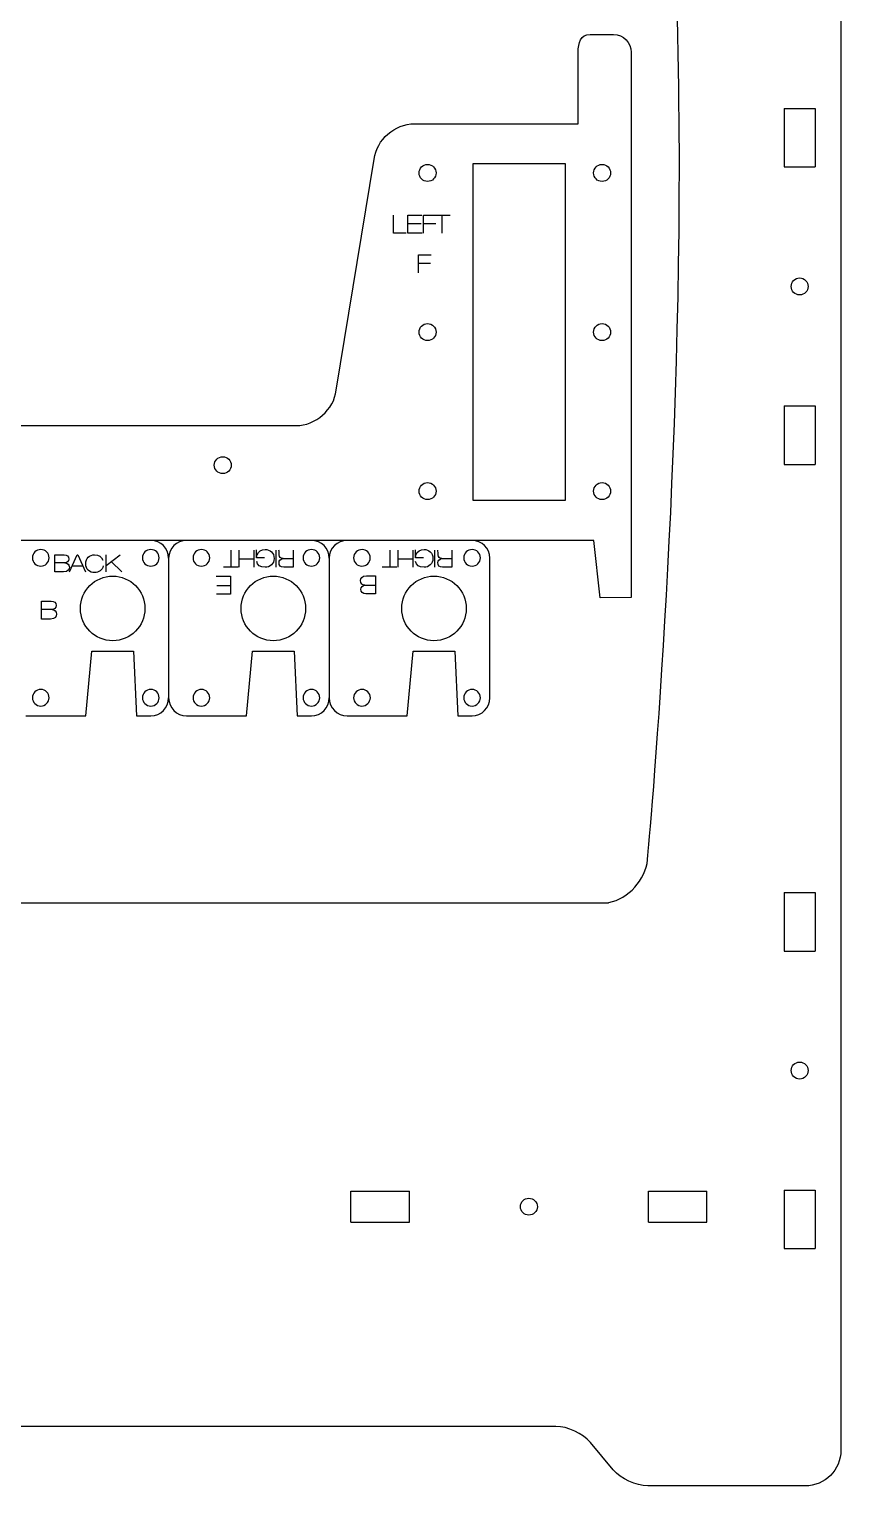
# Model space of a CAD drawing. Header units: millimetres. Extents: x -1145 to -73, y -501 to -113.
# Drawn here: x -209.6 to -73.1, y -500.6 to -255.9 of the extents above; entities that cross this region are included whole.
import ezdxf

# ---------------------------------------------------------------- set-up
doc = ezdxf.new("R2010")
doc.units = ezdxf.units.MM
doc.layers.add('CUTS', color=1, linetype='Continuous', true_color=0xff0000)
doc.layers.add('TEXT', color=5, linetype='Continuous', true_color=0x0000ff)

msp = doc.modelspace()

# ---------------------------------------------------------------- linework, layer by layer
at = {"layer": 'CUTS', "color": 1, "lineweight": 25, "true_color": 0xff0000}
for p, q in [((-82.67, -269.18), (-77.47, -269.18)), ((-82.67, -269.18), (-82.67, -279.02)), ((-77.47, -269.18), (-77.47, -279.02)), ((-82.67, -279.02), (-77.47, -279.02)), ((-82.67, -319.18), (-77.47, -319.18)), ((-82.67, -319.18), (-82.67, -329.02)), ((-77.47, -319.18), (-77.47, -329.02)), ((-82.67, -329.02), (-77.47, -329.02)), ((-82.67, -400.9), (-77.47, -400.9)), ((-82.67, -400.9), (-82.67, -410.75)), ((-77.47, -400.9), (-77.47, -410.75)), ((-82.67, -410.75), (-77.47, -410.75)), ((-155.5, -456.3), (-155.5, -451.1)), ((-155.5, -451.1), (-145.65, -451.1)), ((-145.65, -456.3), (-145.65, -451.1)), ((-105.5, -456.3), (-105.5, -451.1)), ((-105.5, -451.1), (-95.65, -451.1)), ((-95.65, -456.3), (-95.65, -451.1)), ((-82.67, -450.9), (-77.47, -450.9)), ((-82.67, -450.9), (-82.67, -460.75)), ((-77.47, -450.9), (-77.47, -460.75)), ((-155.5, -456.3), (-145.65, -456.3)), ((-105.5, -456.3), (-95.65, -456.3)), ((-82.67, -460.75), (-77.47, -460.75))]:
    msp.add_line(p, q, dxfattribs=at)
for points in [[(-73.14, -128.58), (-73.14, -494.6)], [(-115.29, -256.77), (-111.37, -256.77)], [(-144.82, -271.77), (-117.29, -271.77), (-117.29, -259.77)], [(-108.37, -259.77), (-108.37, -274.77), (-108.37, -274.76)], [(-108.37, -274.76), (-108.37, -351.38), (-113.58, -351.39), (-114.68, -341.76), (-362.93, -341.76), (-366.1, -341.76)], [(-157.95, -316.53), (-151.59, -277.72)], [(-134.92, -278.46), (-119.47, -278.46), (-119.47, -335.06), (-134.92, -335.06), (-134.92, -278.46), (-134.92, -278.46)], [(-376.1, -332.12), (-376.1, -322.48), (-164.72, -322.48)], [(-186.13, -344.76), (-186.13, -368.23)], [(-159.14, -344.76), (-159.14, -368.23)], [(-132.14, -368.23), (-132.14, -344.76)], [(-210.13, -371.23), (-200.03, -371.23), (-199.03, -360.38), (-192.03, -360.38), (-192.03, -360.38), (-191.53, -371.23), (-189.13, -371.23)], [(-183.13, -371.23), (-173.04, -371.23), (-172.04, -360.38), (-165.03, -360.38), (-165.03, -360.38), (-164.53, -371.23), (-162.14, -371.23)], [(-156.14, -371.23), (-146.04, -371.23), (-145.04, -360.38), (-138.04, -360.38), (-138.04, -360.38), (-137.54, -371.23), (-135.14, -371.23)], [(-370.99, -402.65), (-112.19, -402.65), (-112.12, -402.59), (-112.12, -402.59)], [(-121.04, -490.6), (-382.34, -490.6)], [(-111.39, -497.9), (-115.25, -493.3)], [(-79.15, -500.6), (-105.6, -500.6)]]:
    msp.add_lwpolyline(points, dxfattribs=at)
for points in [[(-100.29, -278.66), (-100.29, -253.61), (-102.02, -207.51), (-102.02, -207.51)], [(-117.29, -259.77), (-117.29, -258.12), (-116.94, -256.77), (-115.29, -256.77)], [(-111.37, -256.77), (-109.72, -256.77), (-108.37, -258.12), (-108.37, -259.77)], [(-151.59, -277.72), (-151.17, -274.44), (-148.12, -271.77), (-144.82, -271.77)], [(-144.03, -280.04), (-144.03, -279.25), (-143.39, -278.61), (-142.6, -278.61)], [(-142.6, -278.61), (-141.82, -278.61), (-141.18, -279.25), (-141.18, -280.04)], [(-114.71, -280.04), (-114.71, -279.25), (-114.08, -278.61), (-113.29, -278.61)], [(-113.29, -278.61), (-112.5, -278.61), (-111.86, -279.25), (-111.86, -280.04)], [(-105.64, -395.41), (-105.64, -395.41), (-100.29, -338.42), (-100.29, -278.66)], [(-142.6, -281.46), (-143.39, -281.46), (-144.03, -280.83), (-144.03, -280.04)], [(-141.18, -280.04), (-141.18, -280.83), (-141.82, -281.46), (-142.6, -281.46)], [(-113.29, -281.46), (-114.08, -281.46), (-114.71, -280.83), (-114.71, -280.04)], [(-111.86, -280.04), (-111.86, -280.83), (-112.5, -281.46), (-113.29, -281.46)], [(-81.5, -299.1), (-81.5, -298.31), (-80.86, -297.68), (-80.07, -297.68)], [(-80.07, -297.68), (-79.29, -297.68), (-78.65, -298.31), (-78.65, -299.1)], [(-80.07, -300.52), (-80.86, -300.52), (-81.5, -299.89), (-81.5, -299.1)], [(-78.65, -299.1), (-78.65, -299.89), (-79.29, -300.52), (-80.07, -300.52)], [(-144.03, -306.76), (-144.03, -305.98), (-143.39, -305.34), (-142.6, -305.34)], [(-142.6, -305.34), (-141.82, -305.34), (-141.18, -305.98), (-141.18, -306.76)], [(-114.71, -306.76), (-114.71, -305.98), (-114.08, -305.34), (-113.29, -305.34)], [(-113.29, -305.34), (-112.5, -305.34), (-111.86, -305.98), (-111.86, -306.76)], [(-142.6, -308.19), (-143.39, -308.19), (-144.03, -307.55), (-144.03, -306.76)], [(-141.18, -306.76), (-141.18, -307.55), (-141.82, -308.19), (-142.6, -308.19)], [(-113.29, -308.19), (-114.08, -308.19), (-114.71, -307.55), (-114.71, -306.76)], [(-111.86, -306.76), (-111.86, -307.55), (-112.5, -308.19), (-113.29, -308.19)], [(-164.72, -322.48), (-161.42, -322.48), (-158.37, -319.81), (-157.95, -316.53)], [(-178.47, -329.12), (-178.47, -328.34), (-177.83, -327.7), (-177.04, -327.7)], [(-177.04, -327.7), (-176.26, -327.7), (-175.62, -328.34), (-175.62, -329.12)], [(-177.04, -330.55), (-177.83, -330.55), (-178.47, -329.91), (-178.47, -329.12)], [(-175.62, -329.12), (-175.62, -329.91), (-176.26, -330.55), (-177.04, -330.55)], [(-144.03, -333.49), (-144.03, -332.7), (-143.39, -332.06), (-142.6, -332.06)], [(-142.6, -332.06), (-141.82, -332.06), (-141.18, -332.7), (-141.18, -333.49)], [(-114.71, -333.49), (-114.71, -332.7), (-114.08, -332.06), (-113.29, -332.06)], [(-113.29, -332.06), (-112.5, -332.06), (-111.86, -332.7), (-111.86, -333.49)], [(-142.6, -334.91), (-143.39, -334.91), (-144.03, -334.27), (-144.03, -333.49)], [(-141.18, -333.49), (-141.18, -334.27), (-141.82, -334.91), (-142.6, -334.91)], [(-113.29, -334.91), (-114.08, -334.91), (-114.71, -334.27), (-114.71, -333.49)], [(-111.86, -333.49), (-111.86, -334.27), (-112.5, -334.91), (-113.29, -334.91)], [(-186.13, -344.76), (-186.13, -343.11), (-187.48, -341.76), (-189.13, -341.76)], [(-183.13, -341.76), (-184.79, -341.76), (-186.13, -343.11), (-186.13, -344.76)], [(-159.14, -344.76), (-159.14, -343.11), (-160.48, -341.76), (-162.14, -341.76)], [(-156.14, -341.76), (-157.79, -341.76), (-159.14, -343.11), (-159.14, -344.76)], [(-132.14, -344.76), (-132.14, -343.11), (-133.48, -341.76), (-135.14, -341.76)], [(-207.62, -343.3), (-208.4, -343.29), (-209.03, -343.92), (-209.03, -344.69)], [(-209.03, -344.69), (-209.03, -345.46), (-208.41, -346.09), (-207.63, -346.09)], [(-207.63, -346.09), (-206.86, -346.1), (-206.23, -345.47), (-206.23, -344.7)], [(-206.23, -344.7), (-206.22, -343.93), (-206.85, -343.3), (-207.62, -343.3)], [(-189.13, -343.3), (-189.9, -343.29), (-190.53, -343.92), (-190.53, -344.69)], [(-190.53, -344.69), (-190.53, -345.46), (-189.91, -346.09), (-189.14, -346.09)], [(-189.14, -346.09), (-188.36, -346.1), (-187.73, -345.47), (-187.73, -344.7)], [(-187.73, -344.7), (-187.73, -343.93), (-188.35, -343.3), (-189.13, -343.3)], [(-182.03, -344.69), (-182.04, -345.46), (-181.41, -346.09), (-180.64, -346.09)], [(-180.63, -343.3), (-181.4, -343.29), (-182.03, -343.92), (-182.03, -344.69)], [(-180.64, -346.09), (-179.86, -346.1), (-179.23, -345.47), (-179.23, -344.7)], [(-179.23, -344.7), (-179.23, -343.93), (-179.85, -343.3), (-180.63, -343.3)], [(-163.53, -344.69), (-163.54, -345.46), (-162.91, -346.09), (-162.14, -346.09)], [(-162.13, -343.3), (-162.9, -343.29), (-163.53, -343.92), (-163.53, -344.69)], [(-162.14, -346.09), (-161.37, -346.1), (-160.74, -345.47), (-160.74, -344.7)], [(-160.74, -344.7), (-160.73, -343.93), (-161.36, -343.3), (-162.13, -343.3)], [(-153.63, -343.3), (-154.4, -343.29), (-155.03, -343.92), (-155.04, -344.69)], [(-155.04, -344.69), (-155.04, -345.46), (-154.41, -346.09), (-153.64, -346.09)], [(-153.64, -346.09), (-152.87, -346.1), (-152.24, -345.47), (-152.24, -344.7)], [(-152.24, -344.7), (-152.23, -343.93), (-152.86, -343.3), (-153.63, -343.3)], [(-135.13, -343.3), (-135.91, -343.29), (-136.54, -343.92), (-136.54, -344.69)], [(-136.54, -344.69), (-136.54, -345.46), (-135.92, -346.09), (-135.14, -346.09)], [(-135.14, -346.09), (-134.37, -346.1), (-133.74, -345.47), (-133.74, -344.7)], [(-133.74, -344.7), (-133.74, -343.93), (-134.36, -343.3), (-135.13, -343.3)], [(-200.96, -353.19), (-200.96, -350.2), (-198.53, -347.77), (-195.53, -347.77)], [(-195.53, -347.77), (-192.53, -347.77), (-190.11, -350.2), (-190.11, -353.19)], [(-173.96, -353.19), (-173.96, -350.2), (-171.53, -347.77), (-168.53, -347.77)], [(-168.53, -347.77), (-165.54, -347.77), (-163.11, -350.2), (-163.11, -353.19)], [(-146.96, -353.19), (-146.96, -350.2), (-144.53, -347.77), (-141.54, -347.77)], [(-141.54, -347.77), (-138.54, -347.77), (-136.11, -350.2), (-136.11, -353.19)], [(-195.53, -358.62), (-198.53, -358.62), (-200.96, -356.19), (-200.96, -353.19)], [(-190.11, -353.19), (-190.11, -356.19), (-192.53, -358.62), (-195.53, -358.62)], [(-168.53, -358.62), (-171.53, -358.62), (-173.96, -356.19), (-173.96, -353.19)], [(-163.11, -353.19), (-163.11, -356.19), (-165.54, -358.62), (-168.53, -358.62)], [(-141.54, -358.62), (-144.53, -358.62), (-146.96, -356.19), (-146.96, -353.19)], [(-136.11, -353.19), (-136.11, -356.19), (-138.54, -358.62), (-141.54, -358.62)], [(-207.62, -366.8), (-208.4, -366.79), (-209.03, -367.42), (-209.03, -368.19)], [(-206.23, -368.2), (-206.22, -367.43), (-206.85, -366.8), (-207.62, -366.8)], [(-189.13, -366.8), (-189.9, -366.79), (-190.53, -367.42), (-190.53, -368.19)], [(-187.73, -368.2), (-187.73, -367.43), (-188.35, -366.8), (-189.13, -366.8)], [(-180.63, -366.8), (-181.4, -366.79), (-182.03, -367.42), (-182.03, -368.19)], [(-179.23, -368.2), (-179.23, -367.43), (-179.85, -366.8), (-180.63, -366.8)], [(-162.13, -366.8), (-162.9, -366.79), (-163.53, -367.42), (-163.53, -368.19)], [(-160.74, -368.2), (-160.73, -367.43), (-161.36, -366.8), (-162.13, -366.8)], [(-153.63, -366.8), (-154.4, -366.79), (-155.03, -367.42), (-155.04, -368.19)], [(-152.23, -368.2), (-152.23, -367.43), (-152.86, -366.8), (-153.63, -366.8)], [(-135.13, -366.8), (-135.91, -366.79), (-136.54, -367.42), (-136.54, -368.19)], [(-133.74, -368.2), (-133.74, -367.43), (-134.36, -366.8), (-135.13, -366.8)], [(-209.03, -368.19), (-209.03, -368.96), (-208.41, -369.59), (-207.63, -369.59)], [(-207.63, -369.59), (-206.86, -369.6), (-206.23, -368.97), (-206.23, -368.2)], [(-190.53, -368.19), (-190.53, -368.96), (-189.91, -369.59), (-189.14, -369.59)], [(-189.14, -369.59), (-188.36, -369.6), (-187.73, -368.97), (-187.73, -368.2)], [(-189.13, -371.23), (-187.48, -371.23), (-186.13, -369.89), (-186.13, -368.23)], [(-186.13, -368.23), (-186.13, -369.89), (-184.79, -371.23), (-183.13, -371.23)], [(-182.03, -368.19), (-182.04, -368.96), (-181.41, -369.59), (-180.64, -369.59)], [(-180.64, -369.59), (-179.86, -369.6), (-179.23, -368.97), (-179.23, -368.2)], [(-163.53, -368.19), (-163.54, -368.96), (-162.91, -369.59), (-162.14, -369.59)], [(-162.14, -369.59), (-161.37, -369.6), (-160.74, -368.97), (-160.74, -368.2)], [(-162.14, -371.23), (-160.48, -371.23), (-159.14, -369.89), (-159.14, -368.23)], [(-159.14, -368.23), (-159.14, -369.89), (-157.79, -371.23), (-156.14, -371.23)], [(-155.04, -368.19), (-155.04, -368.96), (-154.41, -369.59), (-153.64, -369.59)], [(-153.64, -369.59), (-152.87, -369.6), (-152.24, -368.97), (-152.23, -368.2)], [(-136.54, -368.19), (-136.54, -368.96), (-135.92, -369.59), (-135.14, -369.59)], [(-135.14, -369.59), (-134.37, -369.6), (-133.74, -368.97), (-133.74, -368.2)], [(-135.14, -371.23), (-133.48, -371.23), (-132.14, -369.89), (-132.14, -368.23)], [(-112.12, -402.59), (-108.87, -401.99), (-105.96, -398.76), (-105.64, -395.41)], [(-81.5, -430.82), (-81.5, -430.04), (-80.86, -429.4), (-80.07, -429.4)], [(-80.07, -429.4), (-79.29, -429.4), (-78.65, -430.04), (-78.65, -430.82)], [(-80.07, -432.25), (-80.86, -432.25), (-81.5, -431.61), (-81.5, -430.82)], [(-78.65, -430.82), (-78.65, -431.61), (-79.29, -432.25), (-80.07, -432.25)], [(-127, -453.7), (-127, -452.91), (-126.37, -452.27), (-125.58, -452.27)], [(-125.58, -452.27), (-124.79, -452.27), (-124.15, -452.91), (-124.15, -453.7)], [(-125.58, -455.12), (-126.37, -455.12), (-127, -454.48), (-127, -453.7)], [(-124.15, -453.7), (-124.15, -454.48), (-124.79, -455.12), (-125.58, -455.12)], [(-115.25, -493.3), (-116.49, -491.82), (-119.1, -490.6), (-121.04, -490.6)], [(-73.14, -494.6), (-73.14, -497.9), (-75.85, -500.6), (-79.15, -500.6)], [(-105.6, -500.6), (-107.54, -500.6), (-110.15, -499.38), (-111.39, -497.9)]]:
    msp.add_open_spline(points, degree=3, dxfattribs=at)
at = {"layer": 'TEXT', "color": 5, "lineweight": 25, "true_color": 0x0000ff}
for points in [[(-146.23, -290.15), (-148.36, -290.15), (-148.36, -287.11)], [(-143.53, -290.15), (-145.93, -290.15), (-145.93, -287.11), (-143.56, -287.11)], [(-145.93, -288.52), (-143.66, -288.52)], [(-143.27, -290.15), (-143.27, -287.11), (-141.13, -287.11)], [(-143.27, -288.52), (-141.25, -288.52)], [(-141.46, -287.11), (-138.83, -287.11)], [(-140.14, -290.15), (-140.14, -287.11)], [(-144.12, -296.79), (-144.12, -293.77), (-142, -293.77)], [(-144.12, -295.18), (-142.12, -295.18)], [(-205.25, -344.18), (-203.68, -344.18)], [(-203.79, -347.05), (-205.25, -347.05), (-205.25, -344.18), (-205.25, -344.18)], [(-202.82, -347.05), (-201.5, -344.18), (-201.4, -344.18), (-200.08, -347.05)], [(-196.64, -345.98), (-194.28, -344.18)], [(-196.64, -347.05), (-196.64, -344.18)], [(-175.65, -343.41), (-175.65, -346.25)], [(-174.26, -346.28), (-174.26, -343.41)], [(-171.8, -344.94), (-174.26, -344.94)], [(-171.8, -343.41), (-171.8, -346.28)], [(-170.01, -344.69), (-171.36, -344.69), (-171.36, -343.34)], [(-168.06, -346.28), (-168.06, -343.41)], [(-166.9, -344.81), (-166.9, -344.8)], [(-166.9, -344.8), (-165.21, -344.8)], [(-165.21, -343.41), (-165.21, -346.28), (-166.79, -346.28)], [(-148.96, -343.41), (-148.96, -346.25)], [(-147.56, -346.28), (-147.56, -343.41)], [(-145.1, -344.94), (-147.56, -344.94)], [(-145.1, -343.41), (-145.1, -346.28)], [(-143.31, -344.69), (-144.66, -344.69), (-144.66, -343.34)], [(-141.37, -346.28), (-141.37, -343.41)], [(-140.2, -344.81), (-140.2, -344.8), (-138.52, -344.8)], [(-138.52, -343.41), (-138.52, -346.28), (-140.1, -346.28)], [(-203.55, -345.55), (-205.25, -345.54)], [(-203.55, -345.54), (-203.55, -345.55)], [(-200.52, -346.1), (-202.4, -346.1)], [(-195.77, -345.32), (-194.01, -347.05)], [(-174.45, -346.28), (-176.93, -346.28)], [(-147.76, -346.28), (-150.24, -346.28)], [(-178.13, -347.75), (-175.75, -347.75), (-175.75, -350.77), (-178.1, -350.77)], [(-175.75, -349.37), (-178.01, -349.37)], [(-153.14, -349.28), (-151.35, -349.28)], [(-153.14, -349.28), (-153.14, -349.28)], [(-152.88, -347.7), (-151.35, -347.7), (-151.35, -350.72), (-151.35, -350.72)], [(-207.5, -351.96), (-205.86, -351.96)], [(-205.97, -354.98), (-207.5, -354.98), (-207.5, -351.96), (-207.5, -351.96)], [(-151.35, -350.72), (-152.99, -350.72)], [(-205.72, -353.4), (-207.5, -353.39)], [(-205.72, -353.39), (-205.72, -353.4)]]:
    msp.add_lwpolyline(points, dxfattribs=at)
for points in [[(-203.68, -344.18), (-203.23, -344.18), (-202.91, -344.42), (-202.91, -344.89)], [(-202.91, -344.89), (-202.91, -345.23), (-203.21, -345.55), (-203.55, -345.54)], [(-200.07, -345.68), (-200.07, -344.73), (-199.4, -344.18), (-198.58, -344.18)], [(-198.58, -344.18), (-197.9, -344.18), (-197.36, -344.46), (-197.21, -345.08)], [(-171.36, -344.69), (-171.32, -344.35), (-171.26, -344.21), (-171.26, -344.21)], [(-171.26, -344.21), (-171.06, -343.55), (-170.5, -343.28), (-169.9, -343.28)], [(-169.9, -343.28), (-169.08, -343.28), (-168.41, -343.83), (-168.41, -344.78)], [(-168.41, -344.78), (-168.41, -345.73), (-169.08, -346.28), (-169.9, -346.28)], [(-167.53, -344.2), (-167.53, -344.09), (-167.54, -343.52), (-167.6, -343.41)], [(-167.58, -345.49), (-167.58, -345.22), (-167.4, -344.84), (-166.9, -344.81)], [(-166.9, -344.8), (-167.34, -344.8), (-167.53, -344.59), (-167.53, -344.2)], [(-144.66, -344.69), (-144.62, -344.35), (-144.56, -344.21), (-144.56, -344.21)], [(-144.56, -344.21), (-144.36, -343.55), (-143.81, -343.28), (-143.21, -343.28)], [(-143.21, -343.28), (-142.39, -343.28), (-141.72, -343.83), (-141.72, -344.78)], [(-141.72, -344.78), (-141.72, -345.73), (-142.39, -346.28), (-143.21, -346.28)], [(-140.84, -344.2), (-140.84, -344.09), (-140.84, -343.52), (-140.9, -343.41)], [(-140.89, -345.49), (-140.89, -345.22), (-140.7, -344.84), (-140.2, -344.81)], [(-140.2, -344.8), (-140.64, -344.8), (-140.84, -344.59), (-140.84, -344.2)], [(-202.82, -346.27), (-202.82, -346.61), (-203.04, -347.05), (-203.79, -347.05)], [(-203.55, -345.55), (-203.17, -345.57), (-202.82, -345.77), (-202.82, -346.27)], [(-198.58, -347.18), (-199.4, -347.18), (-200.07, -346.63), (-200.07, -345.68)], [(-197.14, -346.03), (-197.22, -346.79), (-197.92, -347.18), (-198.58, -347.18)], [(-169.9, -346.28), (-170.8, -346.28), (-171.21, -345.88), (-171.32, -345.32)], [(-166.79, -346.28), (-167.37, -346.28), (-167.58, -346), (-167.58, -345.49)], [(-143.21, -346.28), (-144.1, -346.28), (-144.52, -345.88), (-144.62, -345.32)], [(-140.1, -346.28), (-140.67, -346.28), (-140.89, -346), (-140.89, -345.49)], [(-153.9, -348.52), (-153.9, -348.17), (-153.67, -347.7), (-152.88, -347.7)], [(-153.14, -349.28), (-153.53, -349.26), (-153.9, -349.05), (-153.9, -348.52)], [(-153.81, -349.97), (-153.81, -349.61), (-153.49, -349.27), (-153.14, -349.28)], [(-205.86, -351.96), (-205.38, -351.96), (-205.05, -352.22), (-205.05, -352.71)], [(-152.99, -350.72), (-153.47, -350.72), (-153.81, -350.46), (-153.81, -349.97)], [(-204.96, -354.16), (-204.96, -354.51), (-205.18, -354.98), (-205.97, -354.98)], [(-205.05, -352.71), (-205.05, -353.06), (-205.36, -353.4), (-205.72, -353.39)], [(-205.72, -353.4), (-205.32, -353.42), (-204.96, -353.63), (-204.96, -354.16)]]:
    msp.add_open_spline(points, degree=3, dxfattribs=at)

doc.saveas('drawing.dxf')
